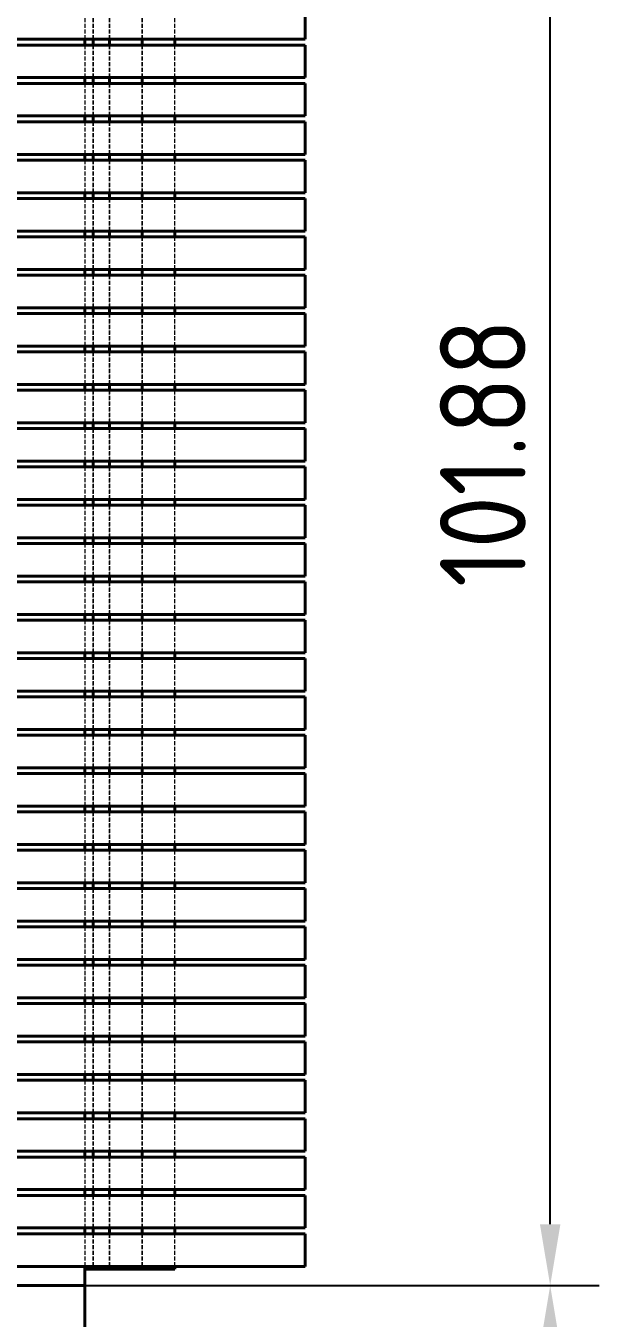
# Model space of a CAD drawing. Header units: millimetres. Extents: x 0 to 630, y 0 to 446.
# Drawn here: x 267.8 to 302.9, y 135.4 to 214.6 of the extents above; entities that cross this region are included whole.
import ezdxf

# ---------------------------------------------------------------- set-up
doc = ezdxf.new("R2010")
doc.units = ezdxf.units.MM
doc.header["$LTSCALE"] = 1.5
doc.linetypes.add('DASHED', pattern=[0.2067, 0.1654, -0.0413])
for name, color, linetype, lineweight, true_color in [('가려진 것(ISO)', 2, 'DASHED', 18, 0xffff00), ('가시적인 것(ISO)', 3, 'Continuous', 40, 0x00ff00), ('치수(ISO)', 2, 'Continuous', 25, 0xffff00)]:
    doc.layers.add(name, color=color, linetype=linetype, lineweight=lineweight, true_color=true_color)
doc.styles.add('치수 텍스트_PSTEK_POSCO', font='isocp.shx')
doc.dimstyles.new('치수_PSTEK_POSCO', dxfattribs={"dimscale": 1.5, "dimtxt": 3.5, "dimasz": 2.5, "dimexe": 2, "dimexo": 2.5, "dimgap": 1, "dimtad": 1, "dimrnd": 1e-08, "dimdsep": 46, "dimtxsty": '치수 텍스트_PSTEK_POSCO', "dimcen": 0.09, "dimdle": 10, "dimclrd": 7, "dimclre": 7, "dimclrt": 2, "dimadec": 1, "dimazin": 2, "dimtfac": 1, "dimtmove": 0, "dimatfit": 3, "dimfxl": 1, "dimtolj": 1, "dimlwd": -1, "dimlwe": -1, "dimarcsym": 0})

# ---------------------------------------------------------------- blocks, each defined once
blk = doc.blocks.new('*D32')
at = {"layer": 'Defpoints', "color": 0, "transparency": 16777216}
for p in [(271.449, 137.444), (299.949, 137.444), (285.449, 93.444)]:
    blk.add_point(p, dxfattribs=at)
at = {"layer": '치수(ISO)', "color": 7, "transparency": 16777216}
for p, q in [((275.199, 137.444), (302.949, 137.444)), ((299.949, 97.194), (299.949, 133.694)), ((289.199, 93.444), (302.949, 93.444))]:
    blk.add_line(p, q, dxfattribs=at)
for points in [[(299.324, 133.694), (300.574, 133.694), (299.949, 137.444)], [(299.324, 97.194), (300.574, 97.194), (299.949, 93.444)]]:
    blk.add_solid(points, dxfattribs=at)
at = {"layer": '치수(ISO)', "color": 2, "transparency": 16777216, "insert": (295.824, 112.031), "char_height": 5.25, "attachment_point": 4, "rotation": 90, "style": '치수 텍스트_PSTEK_POSCO'}
blk.add_mtext('\\A1;44', dxfattribs=at)
blk = doc.blocks.new('*D40')
at = {"layer": 'Defpoints', "color": 0, "transparency": 16777216}
for p in [(284.949, 239.319), (299.949, 239.319), (225.949, 137.444)]:
    blk.add_point(p, dxfattribs=at)
at = {"layer": '치수(ISO)', "color": 7, "transparency": 16777216}
for p, q in [((288.699, 239.319), (302.949, 239.319)), ((299.949, 141.194), (299.949, 235.569)), ((229.699, 137.444), (302.949, 137.444))]:
    blk.add_line(p, q, dxfattribs=at)
for points in [[(299.324, 235.569), (300.574, 235.569), (299.949, 239.319)], [(299.324, 141.194), (300.574, 141.194), (299.949, 137.444)]]:
    blk.add_solid(points, dxfattribs=at)
at = {"layer": '치수(ISO)', "color": 2, "transparency": 16777216, "insert": (295.824, 180.244), "char_height": 5.25, "attachment_point": 4, "rotation": 90, "style": '치수 텍스트_PSTEK_POSCO'}
blk.add_mtext('\\A1;101.88', dxfattribs=at)

msp = doc.modelspace()

# ---------------------------------------------------------------- linework, layer by layer
at = {"layer": '가려진 것(ISO)'}
for p, q in [((271.449, 215.819), (271.449, 213.819)), ((271.949, 213.819), (271.949, 215.819)), ((271.949, 215.819), (271.949, 213.819)), ((272.949, 213.819), (272.949, 215.819)), ((272.949, 215.819), (272.949, 213.819)), ((274.949, 215.819), (274.949, 213.819)), ((274.949, 213.819), (274.949, 215.819)), ((271.449, 213.469), (271.449, 211.469)), ((271.949, 211.469), (271.949, 213.469)), ((271.949, 213.469), (271.949, 211.469)), ((272.949, 211.469), (272.949, 213.469)), ((272.949, 213.469), (272.949, 211.469)), ((274.949, 213.469), (274.949, 211.469)), ((274.949, 211.469), (274.949, 213.469)), ((271.449, 211.119), (271.449, 209.119)), ((271.949, 209.119), (271.949, 211.119)), ((271.949, 211.119), (271.949, 209.119)), ((272.949, 209.119), (272.949, 211.119)), ((272.949, 211.119), (272.949, 209.119)), ((274.949, 211.119), (274.949, 209.119)), ((274.949, 209.119), (274.949, 211.119)), ((271.449, 208.769), (271.449, 206.769)), ((271.949, 206.769), (271.949, 208.769)), ((271.949, 208.769), (271.949, 206.769)), ((272.949, 206.769), (272.949, 208.769)), ((272.949, 208.769), (272.949, 206.769)), ((274.949, 208.769), (274.949, 206.769)), ((274.949, 206.769), (274.949, 208.769)), ((271.449, 206.419), (271.449, 204.419)), ((271.949, 204.419), (271.949, 206.419)), ((271.949, 206.419), (271.949, 204.419)), ((272.949, 204.419), (272.949, 206.419)), ((272.949, 206.419), (272.949, 204.419)), ((274.949, 206.419), (274.949, 204.419)), ((274.949, 204.419), (274.949, 206.419)), ((271.449, 204.069), (271.449, 202.069)), ((271.949, 202.069), (271.949, 204.069)), ((271.949, 204.069), (271.949, 202.069)), ((272.949, 202.069), (272.949, 204.069)), ((272.949, 204.069), (272.949, 202.069)), ((274.949, 204.069), (274.949, 202.069)), ((274.949, 202.069), (274.949, 204.069)), ((271.449, 201.719), (271.449, 199.719)), ((271.949, 199.719), (271.949, 201.719)), ((271.949, 201.719), (271.949, 199.719)), ((272.949, 199.719), (272.949, 201.719)), ((272.949, 201.719), (272.949, 199.719)), ((274.949, 201.719), (274.949, 199.719)), ((274.949, 199.719), (274.949, 201.719)), ((271.449, 199.369), (271.449, 197.369)), ((271.949, 197.369), (271.949, 199.369)), ((271.949, 199.369), (271.949, 197.369)), ((272.949, 197.369), (272.949, 199.369)), ((272.949, 199.369), (272.949, 197.369)), ((274.949, 199.369), (274.949, 197.369)), ((274.949, 197.369), (274.949, 199.369)), ((271.449, 197.019), (271.449, 195.019)), ((271.949, 195.019), (271.949, 197.019)), ((271.949, 197.019), (271.949, 195.019)), ((272.949, 195.019), (272.949, 197.019)), ((272.949, 197.019), (272.949, 195.019)), ((274.949, 197.019), (274.949, 195.019)), ((274.949, 195.019), (274.949, 197.019)), ((271.449, 194.669), (271.449, 192.669)), ((271.949, 192.669), (271.949, 194.669)), ((271.949, 194.669), (271.949, 192.669)), ((272.949, 192.669), (272.949, 194.669)), ((272.949, 194.669), (272.949, 192.669)), ((274.949, 194.669), (274.949, 192.669)), ((274.949, 192.669), (274.949, 194.669)), ((271.449, 192.319), (271.449, 190.319)), ((271.949, 190.319), (271.949, 192.319)), ((271.949, 192.319), (271.949, 190.319)), ((272.949, 190.319), (272.949, 192.319)), ((272.949, 192.319), (272.949, 190.319)), ((274.949, 192.319), (274.949, 190.319)), ((274.949, 190.319), (274.949, 192.319)), ((271.449, 189.969), (271.449, 187.969)), ((271.949, 187.969), (271.949, 189.969)), ((271.949, 189.969), (271.949, 187.969)), ((272.949, 187.969), (272.949, 189.969)), ((272.949, 189.969), (272.949, 187.969)), ((274.949, 189.969), (274.949, 187.969)), ((274.949, 187.969), (274.949, 189.969)), ((271.449, 187.619), (271.449, 185.619)), ((271.949, 185.619), (271.949, 187.619)), ((271.949, 187.619), (271.949, 185.619)), ((272.949, 185.619), (272.949, 187.619)), ((272.949, 187.619), (272.949, 185.619)), ((274.949, 187.619), (274.949, 185.619)), ((274.949, 185.619), (274.949, 187.619)), ((271.449, 185.269), (271.449, 183.269)), ((271.949, 183.269), (271.949, 185.269)), ((271.949, 185.269), (271.949, 183.269)), ((272.949, 183.269), (272.949, 185.269)), ((272.949, 185.269), (272.949, 183.269)), ((274.949, 185.269), (274.949, 183.269)), ((274.949, 183.269), (274.949, 185.269)), ((271.449, 182.919), (271.449, 180.919)), ((271.949, 180.919), (271.949, 182.919)), ((271.949, 182.919), (271.949, 180.919)), ((272.949, 180.919), (272.949, 182.919)), ((272.949, 182.919), (272.949, 180.919)), ((274.949, 182.919), (274.949, 180.919)), ((274.949, 180.919), (274.949, 182.919)), ((271.449, 180.569), (271.449, 178.569)), ((271.949, 178.569), (271.949, 180.569)), ((271.949, 180.569), (271.949, 178.569)), ((272.949, 178.569), (272.949, 180.569)), ((272.949, 180.569), (272.949, 178.569)), ((274.949, 180.569), (274.949, 178.569)), ((274.949, 178.569), (274.949, 180.569)), ((271.449, 178.219), (271.449, 176.219)), ((271.949, 176.219), (271.949, 178.219)), ((271.949, 178.219), (271.949, 176.219)), ((272.949, 176.219), (272.949, 178.219)), ((272.949, 178.219), (272.949, 176.219)), ((274.949, 178.219), (274.949, 176.219)), ((274.949, 176.219), (274.949, 178.219)), ((271.449, 175.869), (271.449, 173.869)), ((271.949, 173.869), (271.949, 175.869)), ((271.949, 175.869), (271.949, 173.869)), ((272.949, 173.869), (272.949, 175.869)), ((272.949, 175.869), (272.949, 173.869)), ((274.949, 175.869), (274.949, 173.869)), ((274.949, 173.869), (274.949, 175.869)), ((271.449, 173.519), (271.449, 171.519)), ((271.949, 171.519), (271.949, 173.519)), ((271.949, 173.519), (271.949, 171.519)), ((272.949, 171.519), (272.949, 173.519)), ((272.949, 173.519), (272.949, 171.519)), ((274.949, 173.519), (274.949, 171.519)), ((274.949, 171.519), (274.949, 173.519)), ((271.449, 171.169), (271.449, 169.169)), ((271.949, 169.169), (271.949, 171.169)), ((271.949, 171.169), (271.949, 169.169)), ((272.949, 169.169), (272.949, 171.169)), ((272.949, 171.169), (272.949, 169.169)), ((274.949, 171.169), (274.949, 169.169)), ((274.949, 169.169), (274.949, 171.169)), ((271.449, 168.819), (271.449, 166.819)), ((271.949, 166.819), (271.949, 168.819)), ((271.949, 168.819), (271.949, 166.819)), ((272.949, 166.819), (272.949, 168.819)), ((272.949, 168.819), (272.949, 166.819)), ((274.949, 168.819), (274.949, 166.819)), ((274.949, 166.819), (274.949, 168.819)), ((271.449, 166.469), (271.449, 164.469)), ((271.949, 164.469), (271.949, 166.469)), ((271.949, 166.469), (271.949, 164.469)), ((272.949, 164.469), (272.949, 166.469)), ((272.949, 166.469), (272.949, 164.469)), ((274.949, 166.469), (274.949, 164.469)), ((274.949, 164.469), (274.949, 166.469)), ((271.449, 164.119), (271.449, 162.119)), ((271.949, 162.119), (271.949, 164.119)), ((271.949, 164.119), (271.949, 162.119)), ((272.949, 162.119), (272.949, 164.119)), ((272.949, 164.119), (272.949, 162.119)), ((274.949, 164.119), (274.949, 162.119)), ((274.949, 162.119), (274.949, 164.119)), ((271.449, 161.769), (271.449, 159.769)), ((271.949, 159.769), (271.949, 161.769)), ((271.949, 161.769), (271.949, 159.769)), ((272.949, 159.769), (272.949, 161.769)), ((272.949, 161.769), (272.949, 159.769)), ((274.949, 161.769), (274.949, 159.769)), ((274.949, 159.769), (274.949, 161.769)), ((271.449, 159.419), (271.449, 157.419)), ((271.949, 157.419), (271.949, 159.419)), ((271.949, 159.419), (271.949, 157.419)), ((272.949, 157.419), (272.949, 159.419)), ((272.949, 159.419), (272.949, 157.419)), ((274.949, 159.419), (274.949, 157.419)), ((274.949, 157.419), (274.949, 159.419)), ((271.449, 157.069), (271.449, 155.069)), ((271.949, 155.069), (271.949, 157.069)), ((271.949, 157.069), (271.949, 155.069)), ((272.949, 155.069), (272.949, 157.069)), ((272.949, 157.069), (272.949, 155.069)), ((274.949, 157.069), (274.949, 155.069)), ((274.949, 155.069), (274.949, 157.069)), ((271.449, 154.719), (271.449, 152.719)), ((271.949, 152.719), (271.949, 154.719)), ((271.949, 154.719), (271.949, 152.719)), ((272.949, 152.719), (272.949, 154.719)), ((272.949, 154.719), (272.949, 152.719)), ((274.949, 154.719), (274.949, 152.719)), ((274.949, 152.719), (274.949, 154.719)), ((271.449, 152.369), (271.449, 150.369)), ((271.949, 150.369), (271.949, 152.369)), ((271.949, 152.369), (271.949, 150.369)), ((272.949, 150.369), (272.949, 152.369)), ((272.949, 152.369), (272.949, 150.369)), ((274.949, 152.369), (274.949, 150.369)), ((274.949, 150.369), (274.949, 152.369)), ((271.449, 150.019), (271.449, 148.019)), ((271.949, 148.019), (271.949, 150.019)), ((271.949, 150.019), (271.949, 148.019)), ((272.949, 148.019), (272.949, 150.019)), ((272.949, 150.019), (272.949, 148.019)), ((274.949, 150.019), (274.949, 148.019)), ((274.949, 148.019), (274.949, 150.019)), ((271.449, 147.669), (271.449, 145.669)), ((271.949, 145.669), (271.949, 147.669)), ((271.949, 147.669), (271.949, 145.669)), ((272.949, 145.669), (272.949, 147.669)), ((272.949, 147.669), (272.949, 145.669)), ((274.949, 147.669), (274.949, 145.669)), ((274.949, 145.669), (274.949, 147.669)), ((271.449, 145.319), (271.449, 143.319)), ((271.949, 143.319), (271.949, 145.319)), ((271.949, 145.319), (271.949, 143.319)), ((272.949, 143.319), (272.949, 145.319)), ((272.949, 145.319), (272.949, 143.319)), ((274.949, 145.319), (274.949, 143.319)), ((274.949, 143.319), (274.949, 145.319)), ((271.449, 142.969), (271.449, 140.969)), ((271.949, 140.969), (271.949, 142.969)), ((271.949, 142.969), (271.949, 140.969)), ((272.949, 140.969), (272.949, 142.969)), ((272.949, 142.969), (272.949, 140.969)), ((274.949, 142.969), (274.949, 140.969)), ((274.949, 140.969), (274.949, 142.969)), ((271.449, 140.619), (271.449, 138.619)), ((271.949, 138.619), (271.949, 140.619)), ((271.949, 140.619), (271.949, 138.619)), ((272.949, 138.619), (272.949, 140.619)), ((272.949, 140.619), (272.949, 138.619)), ((274.949, 140.619), (274.949, 138.619)), ((274.949, 138.619), (274.949, 140.619))]:
    msp.add_line(p, q, dxfattribs=at)
at = {"layer": '가려진 것(ISO)', "color": 1, "true_color": 0xff0000}
for p, q in [((276.949, 213.819), (276.949, 215.819)), ((276.949, 211.469), (276.949, 213.469)), ((276.949, 209.119), (276.949, 211.119)), ((276.949, 206.769), (276.949, 208.769)), ((276.949, 204.419), (276.949, 206.419)), ((276.949, 202.069), (276.949, 204.069)), ((276.949, 199.719), (276.949, 201.719)), ((276.949, 197.369), (276.949, 199.369)), ((276.949, 195.019), (276.949, 197.019)), ((276.949, 192.669), (276.949, 194.669)), ((276.949, 190.319), (276.949, 192.319)), ((276.949, 187.969), (276.949, 189.969)), ((276.949, 185.619), (276.949, 187.619)), ((276.949, 183.269), (276.949, 185.269)), ((276.949, 180.919), (276.949, 182.919)), ((276.949, 178.569), (276.949, 180.569)), ((276.949, 176.219), (276.949, 178.219)), ((276.949, 173.869), (276.949, 175.869)), ((276.949, 171.519), (276.949, 173.519)), ((276.949, 169.169), (276.949, 171.169)), ((276.949, 166.819), (276.949, 168.819)), ((276.949, 164.469), (276.949, 166.469)), ((276.949, 162.119), (276.949, 164.119)), ((276.949, 159.769), (276.949, 161.769)), ((276.949, 157.419), (276.949, 159.419)), ((276.949, 155.069), (276.949, 157.069)), ((276.949, 152.719), (276.949, 154.719)), ((276.949, 150.369), (276.949, 152.369)), ((276.949, 148.019), (276.949, 150.019)), ((276.949, 145.669), (276.949, 147.669)), ((276.949, 143.319), (276.949, 145.319)), ((276.949, 140.969), (276.949, 142.969)), ((276.949, 138.619), (276.949, 140.619))]:
    msp.add_line(p, q, dxfattribs=at)
at = {"layer": '가시적인 것(ISO)', "color": 1, "true_color": 0xff0000}
for p, q in [((284.949, 213.819), (284.949, 215.819)), ((284.949, 213.819), (266.949, 213.819)), ((266.949, 213.469), (284.949, 213.469)), ((284.949, 211.469), (284.949, 213.469)), ((284.949, 211.469), (266.949, 211.469)), ((266.949, 211.119), (284.949, 211.119)), ((284.949, 209.119), (284.949, 211.119)), ((284.949, 209.119), (266.949, 209.119)), ((266.949, 208.769), (284.949, 208.769)), ((284.949, 206.769), (284.949, 208.769)), ((284.949, 206.769), (266.949, 206.769)), ((266.949, 206.419), (284.949, 206.419)), ((284.949, 204.419), (284.949, 206.419)), ((284.949, 204.419), (266.949, 204.419)), ((266.949, 204.069), (284.949, 204.069)), ((284.949, 202.069), (284.949, 204.069)), ((284.949, 202.069), (266.949, 202.069)), ((266.949, 201.719), (284.949, 201.719)), ((284.949, 199.719), (284.949, 201.719)), ((284.949, 199.719), (266.949, 199.719)), ((266.949, 199.369), (284.949, 199.369)), ((284.949, 197.369), (284.949, 199.369)), ((284.949, 197.369), (266.949, 197.369)), ((266.949, 197.019), (284.949, 197.019)), ((284.949, 195.019), (284.949, 197.019)), ((284.949, 195.019), (266.949, 195.019)), ((266.949, 194.669), (284.949, 194.669)), ((284.949, 192.669), (284.949, 194.669)), ((284.949, 192.669), (266.949, 192.669)), ((266.949, 192.319), (284.949, 192.319)), ((284.949, 190.319), (284.949, 192.319)), ((284.949, 190.319), (266.949, 190.319)), ((266.949, 189.969), (284.949, 189.969)), ((284.949, 187.969), (284.949, 189.969)), ((284.949, 187.969), (266.949, 187.969)), ((266.949, 187.619), (284.949, 187.619)), ((284.949, 185.619), (284.949, 187.619)), ((284.949, 185.619), (266.949, 185.619)), ((266.949, 185.269), (284.949, 185.269)), ((284.949, 183.269), (284.949, 185.269)), ((284.949, 183.269), (266.949, 183.269)), ((266.949, 182.919), (284.949, 182.919)), ((284.949, 180.919), (284.949, 182.919)), ((284.949, 180.919), (266.949, 180.919)), ((266.949, 180.569), (284.949, 180.569)), ((284.949, 178.569), (284.949, 180.569)), ((284.949, 178.569), (266.949, 178.569)), ((266.949, 178.219), (284.949, 178.219)), ((284.949, 176.219), (284.949, 178.219)), ((284.949, 176.219), (266.949, 176.219)), ((266.949, 175.869), (284.949, 175.869)), ((284.949, 173.869), (284.949, 175.869)), ((284.949, 173.869), (266.949, 173.869)), ((266.949, 173.519), (284.949, 173.519)), ((284.949, 171.519), (284.949, 173.519)), ((284.949, 171.519), (266.949, 171.519)), ((266.949, 171.169), (284.949, 171.169)), ((284.949, 169.169), (284.949, 171.169)), ((284.949, 169.169), (266.949, 169.169)), ((266.949, 168.819), (284.949, 168.819)), ((284.949, 166.819), (284.949, 168.819)), ((284.949, 166.819), (266.949, 166.819)), ((266.949, 166.469), (284.949, 166.469)), ((284.949, 164.469), (284.949, 166.469)), ((284.949, 164.469), (266.949, 164.469)), ((266.949, 164.119), (284.949, 164.119)), ((284.949, 162.119), (284.949, 164.119)), ((284.949, 162.119), (266.949, 162.119)), ((266.949, 161.769), (284.949, 161.769)), ((284.949, 159.769), (284.949, 161.769)), ((284.949, 159.769), (266.949, 159.769)), ((266.949, 159.419), (284.949, 159.419)), ((284.949, 157.419), (284.949, 159.419)), ((284.949, 157.419), (266.949, 157.419)), ((266.949, 157.069), (284.949, 157.069)), ((284.949, 155.069), (284.949, 157.069)), ((284.949, 155.069), (266.949, 155.069)), ((266.949, 154.719), (284.949, 154.719)), ((284.949, 152.719), (284.949, 154.719)), ((284.949, 152.719), (266.949, 152.719)), ((266.949, 152.369), (284.949, 152.369)), ((284.949, 150.369), (284.949, 152.369)), ((284.949, 150.369), (266.949, 150.369)), ((266.949, 150.019), (284.949, 150.019)), ((284.949, 148.019), (284.949, 150.019)), ((284.949, 148.019), (266.949, 148.019)), ((266.949, 147.669), (284.949, 147.669)), ((284.949, 145.669), (284.949, 147.669)), ((284.949, 145.669), (266.949, 145.669)), ((266.949, 145.319), (284.949, 145.319)), ((284.949, 143.319), (284.949, 145.319)), ((284.949, 143.319), (266.949, 143.319)), ((266.949, 142.969), (284.949, 142.969)), ((284.949, 140.969), (284.949, 142.969)), ((284.949, 140.969), (266.949, 140.969)), ((266.949, 140.619), (284.949, 140.619)), ((284.949, 138.619), (284.949, 140.619)), ((284.949, 138.619), (266.949, 138.619))]:
    msp.add_line(p, q, dxfattribs=at)
at = {"layer": '가시적인 것(ISO)'}
for p, q in [((271.449, 213.819), (271.449, 213.469)), ((271.949, 213.469), (271.949, 213.819)), ((271.949, 213.819), (271.949, 213.469)), ((272.949, 213.469), (272.949, 213.819)), ((272.949, 213.819), (272.949, 213.469)), ((274.949, 213.819), (274.949, 213.469)), ((274.949, 213.469), (274.949, 213.819)), ((276.949, 213.819), (276.949, 213.469)), ((271.449, 211.469), (271.449, 211.119)), ((271.949, 211.119), (271.949, 211.469)), ((271.949, 211.469), (271.949, 211.119)), ((272.949, 211.119), (272.949, 211.469)), ((272.949, 211.469), (272.949, 211.119)), ((274.949, 211.469), (274.949, 211.119)), ((274.949, 211.119), (274.949, 211.469)), ((276.949, 211.469), (276.949, 211.119)), ((271.449, 209.119), (271.449, 208.769)), ((271.949, 208.769), (271.949, 209.119)), ((271.949, 209.119), (271.949, 208.769)), ((272.949, 208.769), (272.949, 209.119)), ((272.949, 209.119), (272.949, 208.769)), ((274.949, 209.119), (274.949, 208.769)), ((274.949, 208.769), (274.949, 209.119)), ((276.949, 209.119), (276.949, 208.769)), ((271.449, 206.769), (271.449, 206.419)), ((271.949, 206.419), (271.949, 206.769)), ((271.949, 206.769), (271.949, 206.419)), ((272.949, 206.419), (272.949, 206.769)), ((272.949, 206.769), (272.949, 206.419)), ((274.949, 206.769), (274.949, 206.419)), ((274.949, 206.419), (274.949, 206.769)), ((276.949, 206.769), (276.949, 206.419)), ((271.449, 204.419), (271.449, 204.069)), ((271.949, 204.069), (271.949, 204.419)), ((271.949, 204.419), (271.949, 204.069)), ((272.949, 204.069), (272.949, 204.419)), ((272.949, 204.419), (272.949, 204.069)), ((274.949, 204.419), (274.949, 204.069)), ((274.949, 204.069), (274.949, 204.419)), ((276.949, 204.419), (276.949, 204.069)), ((271.449, 202.069), (271.449, 201.719)), ((271.949, 201.719), (271.949, 202.069)), ((271.949, 202.069), (271.949, 201.719)), ((272.949, 201.719), (272.949, 202.069)), ((272.949, 202.069), (272.949, 201.719)), ((274.949, 202.069), (274.949, 201.719)), ((274.949, 201.719), (274.949, 202.069)), ((276.949, 202.069), (276.949, 201.719)), ((271.449, 199.719), (271.449, 199.369)), ((271.949, 199.369), (271.949, 199.719)), ((271.949, 199.719), (271.949, 199.369)), ((272.949, 199.369), (272.949, 199.719)), ((272.949, 199.719), (272.949, 199.369)), ((274.949, 199.719), (274.949, 199.369)), ((274.949, 199.369), (274.949, 199.719)), ((276.949, 199.719), (276.949, 199.369)), ((271.449, 197.369), (271.449, 197.019)), ((271.949, 197.019), (271.949, 197.369)), ((271.949, 197.369), (271.949, 197.019)), ((272.949, 197.019), (272.949, 197.369)), ((272.949, 197.369), (272.949, 197.019)), ((274.949, 197.369), (274.949, 197.019)), ((274.949, 197.019), (274.949, 197.369)), ((276.949, 197.369), (276.949, 197.019)), ((271.449, 195.019), (271.449, 194.669)), ((271.949, 194.669), (271.949, 195.019)), ((271.949, 195.019), (271.949, 194.669)), ((272.949, 194.669), (272.949, 195.019)), ((272.949, 195.019), (272.949, 194.669)), ((274.949, 195.019), (274.949, 194.669)), ((274.949, 194.669), (274.949, 195.019)), ((276.949, 195.019), (276.949, 194.669)), ((271.449, 192.669), (271.449, 192.319)), ((271.949, 192.319), (271.949, 192.669)), ((271.949, 192.669), (271.949, 192.319)), ((272.949, 192.319), (272.949, 192.669)), ((272.949, 192.669), (272.949, 192.319)), ((274.949, 192.669), (274.949, 192.319)), ((274.949, 192.319), (274.949, 192.669)), ((276.949, 192.669), (276.949, 192.319)), ((271.449, 190.319), (271.449, 189.969)), ((271.949, 189.969), (271.949, 190.319)), ((271.949, 190.319), (271.949, 189.969)), ((272.949, 189.969), (272.949, 190.319)), ((272.949, 190.319), (272.949, 189.969)), ((274.949, 190.319), (274.949, 189.969)), ((274.949, 189.969), (274.949, 190.319)), ((276.949, 190.319), (276.949, 189.969)), ((271.449, 187.969), (271.449, 187.619)), ((271.949, 187.619), (271.949, 187.969)), ((271.949, 187.969), (271.949, 187.619)), ((272.949, 187.619), (272.949, 187.969)), ((272.949, 187.969), (272.949, 187.619)), ((274.949, 187.969), (274.949, 187.619)), ((274.949, 187.619), (274.949, 187.969)), ((276.949, 187.969), (276.949, 187.619)), ((271.449, 185.619), (271.449, 185.269)), ((271.949, 185.269), (271.949, 185.619)), ((271.949, 185.619), (271.949, 185.269)), ((272.949, 185.269), (272.949, 185.619)), ((272.949, 185.619), (272.949, 185.269)), ((274.949, 185.619), (274.949, 185.269)), ((274.949, 185.269), (274.949, 185.619)), ((276.949, 185.619), (276.949, 185.269)), ((271.449, 183.269), (271.449, 182.919)), ((271.949, 182.919), (271.949, 183.269)), ((271.949, 183.269), (271.949, 182.919)), ((272.949, 182.919), (272.949, 183.269)), ((272.949, 183.269), (272.949, 182.919)), ((274.949, 183.269), (274.949, 182.919)), ((274.949, 182.919), (274.949, 183.269)), ((276.949, 183.269), (276.949, 182.919)), ((271.449, 180.919), (271.449, 180.569)), ((271.949, 180.569), (271.949, 180.919)), ((271.949, 180.919), (271.949, 180.569)), ((272.949, 180.569), (272.949, 180.919)), ((272.949, 180.919), (272.949, 180.569)), ((274.949, 180.919), (274.949, 180.569)), ((274.949, 180.569), (274.949, 180.919)), ((276.949, 180.919), (276.949, 180.569)), ((271.449, 178.569), (271.449, 178.219)), ((271.949, 178.219), (271.949, 178.569)), ((271.949, 178.569), (271.949, 178.219)), ((272.949, 178.219), (272.949, 178.569)), ((272.949, 178.569), (272.949, 178.219)), ((274.949, 178.569), (274.949, 178.219)), ((274.949, 178.219), (274.949, 178.569)), ((276.949, 178.569), (276.949, 178.219)), ((271.449, 176.219), (271.449, 175.869)), ((271.949, 175.869), (271.949, 176.219)), ((271.949, 176.219), (271.949, 175.869)), ((272.949, 175.869), (272.949, 176.219)), ((272.949, 176.219), (272.949, 175.869)), ((274.949, 176.219), (274.949, 175.869)), ((274.949, 175.869), (274.949, 176.219)), ((276.949, 176.219), (276.949, 175.869)), ((271.449, 173.869), (271.449, 173.519)), ((271.949, 173.519), (271.949, 173.869)), ((271.949, 173.869), (271.949, 173.519)), ((272.949, 173.519), (272.949, 173.869)), ((272.949, 173.869), (272.949, 173.519)), ((274.949, 173.869), (274.949, 173.519)), ((274.949, 173.519), (274.949, 173.869)), ((276.949, 173.869), (276.949, 173.519)), ((271.449, 171.519), (271.449, 171.169)), ((271.949, 171.169), (271.949, 171.519)), ((271.949, 171.519), (271.949, 171.169)), ((272.949, 171.169), (272.949, 171.519)), ((272.949, 171.519), (272.949, 171.169)), ((274.949, 171.519), (274.949, 171.169)), ((274.949, 171.169), (274.949, 171.519)), ((276.949, 171.519), (276.949, 171.169)), ((271.449, 169.169), (271.449, 168.819)), ((271.949, 168.819), (271.949, 169.169)), ((271.949, 169.169), (271.949, 168.819)), ((272.949, 168.819), (272.949, 169.169)), ((272.949, 169.169), (272.949, 168.819)), ((274.949, 169.169), (274.949, 168.819)), ((274.949, 168.819), (274.949, 169.169)), ((276.949, 169.169), (276.949, 168.819)), ((271.449, 166.819), (271.449, 166.469)), ((271.949, 166.469), (271.949, 166.819)), ((271.949, 166.819), (271.949, 166.469)), ((272.949, 166.469), (272.949, 166.819)), ((272.949, 166.819), (272.949, 166.469)), ((274.949, 166.819), (274.949, 166.469)), ((274.949, 166.469), (274.949, 166.819)), ((276.949, 166.819), (276.949, 166.469)), ((271.449, 164.469), (271.449, 164.119)), ((271.949, 164.119), (271.949, 164.469)), ((271.949, 164.469), (271.949, 164.119)), ((272.949, 164.119), (272.949, 164.469)), ((272.949, 164.469), (272.949, 164.119)), ((274.949, 164.469), (274.949, 164.119)), ((274.949, 164.119), (274.949, 164.469)), ((276.949, 164.469), (276.949, 164.119)), ((271.449, 162.119), (271.449, 161.769)), ((271.949, 161.769), (271.949, 162.119)), ((271.949, 162.119), (271.949, 161.769)), ((272.949, 161.769), (272.949, 162.119)), ((272.949, 162.119), (272.949, 161.769)), ((274.949, 162.119), (274.949, 161.769)), ((274.949, 161.769), (274.949, 162.119)), ((276.949, 162.119), (276.949, 161.769)), ((271.449, 159.769), (271.449, 159.419)), ((271.949, 159.419), (271.949, 159.769)), ((271.949, 159.769), (271.949, 159.419)), ((272.949, 159.419), (272.949, 159.769)), ((272.949, 159.769), (272.949, 159.419)), ((274.949, 159.769), (274.949, 159.419)), ((274.949, 159.419), (274.949, 159.769)), ((276.949, 159.769), (276.949, 159.419)), ((271.449, 157.419), (271.449, 157.069)), ((271.949, 157.069), (271.949, 157.419)), ((271.949, 157.419), (271.949, 157.069)), ((272.949, 157.069), (272.949, 157.419)), ((272.949, 157.419), (272.949, 157.069)), ((274.949, 157.419), (274.949, 157.069)), ((274.949, 157.069), (274.949, 157.419)), ((276.949, 157.419), (276.949, 157.069)), ((271.449, 155.069), (271.449, 154.719)), ((271.949, 154.719), (271.949, 155.069)), ((271.949, 155.069), (271.949, 154.719)), ((272.949, 154.719), (272.949, 155.069)), ((272.949, 155.069), (272.949, 154.719)), ((274.949, 155.069), (274.949, 154.719)), ((274.949, 154.719), (274.949, 155.069)), ((276.949, 155.069), (276.949, 154.719)), ((271.449, 152.719), (271.449, 152.369)), ((271.949, 152.369), (271.949, 152.719)), ((271.949, 152.719), (271.949, 152.369)), ((272.949, 152.369), (272.949, 152.719)), ((272.949, 152.719), (272.949, 152.369)), ((274.949, 152.719), (274.949, 152.369)), ((274.949, 152.369), (274.949, 152.719)), ((276.949, 152.719), (276.949, 152.369)), ((271.449, 150.369), (271.449, 150.019)), ((271.949, 150.019), (271.949, 150.369)), ((271.949, 150.369), (271.949, 150.019)), ((272.949, 150.019), (272.949, 150.369)), ((272.949, 150.369), (272.949, 150.019)), ((274.949, 150.369), (274.949, 150.019)), ((274.949, 150.019), (274.949, 150.369)), ((276.949, 150.369), (276.949, 150.019)), ((271.449, 148.019), (271.449, 147.669)), ((271.949, 147.669), (271.949, 148.019)), ((271.949, 148.019), (271.949, 147.669)), ((272.949, 147.669), (272.949, 148.019)), ((272.949, 148.019), (272.949, 147.669)), ((274.949, 148.019), (274.949, 147.669)), ((274.949, 147.669), (274.949, 148.019)), ((276.949, 148.019), (276.949, 147.669)), ((271.449, 145.669), (271.449, 145.319)), ((271.949, 145.319), (271.949, 145.669)), ((271.949, 145.669), (271.949, 145.319)), ((272.949, 145.319), (272.949, 145.669)), ((272.949, 145.669), (272.949, 145.319)), ((274.949, 145.669), (274.949, 145.319)), ((274.949, 145.319), (274.949, 145.669)), ((276.949, 145.669), (276.949, 145.319)), ((271.449, 143.319), (271.449, 142.969)), ((271.949, 142.969), (271.949, 143.319)), ((271.949, 143.319), (271.949, 142.969)), ((272.949, 142.969), (272.949, 143.319)), ((272.949, 143.319), (272.949, 142.969)), ((274.949, 143.319), (274.949, 142.969)), ((274.949, 142.969), (274.949, 143.319)), ((276.949, 143.319), (276.949, 142.969)), ((271.449, 140.969), (271.449, 140.619)), ((271.949, 140.619), (271.949, 140.969)), ((271.949, 140.969), (271.949, 140.619)), ((272.949, 140.619), (272.949, 140.969)), ((272.949, 140.969), (272.949, 140.619)), ((274.949, 140.969), (274.949, 140.619)), ((274.949, 140.619), (274.949, 140.969)), ((276.949, 140.969), (276.949, 140.619)), ((271.449, 138.619), (271.449, 137.444)), ((271.949, 138.444), (271.949, 138.619)), ((271.949, 138.619), (271.949, 138.444)), ((272.949, 138.444), (272.949, 138.619)), ((272.949, 138.619), (272.949, 138.444)), ((274.949, 138.619), (274.949, 138.444)), ((274.949, 138.444), (274.949, 138.619)), ((276.949, 138.619), (276.949, 138.444)), ((271.949, 138.444), (271.449, 138.444)), ((272.949, 138.444), (271.949, 138.444)), ((274.949, 138.444), (272.949, 138.444)), ((276.949, 138.444), (274.949, 138.444))]:
    msp.add_line(p, q, dxfattribs=at)
at = {"layer": '가시적인 것(ISO)', "color": 4, "true_color": 0x00ffff}
for p, q in [((271.449, 137.444), (225.949, 137.444)), ((271.449, 133.444), (271.449, 137.444))]:
    msp.add_line(p, q, dxfattribs=at)

# ---------------------------------------------------------------- dimensions: what is measured, and where the dimension line sits
at = {"layer": '치수(ISO)', "color": 7}
for base, p1, p2, picture, middle in [((299.949250755, 239.318588525), (225.949250755, 137.443588525), (284.949250755, 239.318588525), '*D40', (299.949250755, 188.381088525)), ((299.949, 137.444), (285.449, 93.444), (271.449, 137.444), '*D32', (299.949, 115.444))]:
    dim = msp.add_linear_dim(base=base, p1=p1, p2=p2, angle=90, dimstyle='치수_PSTEK_POSCO', override={"dimdec": 2, "dimtp": 0, "dimtm": 0, "dimtdec": 2, "dimtofl": 0, "dimatfit": 1}, dxfattribs=at)
    dim.commit()
    dim.dimension.update_dxf_attribs({"geometry": picture, "text_midpoint": middle, "dimtype": 160})

doc.saveas('drawing.dxf')
